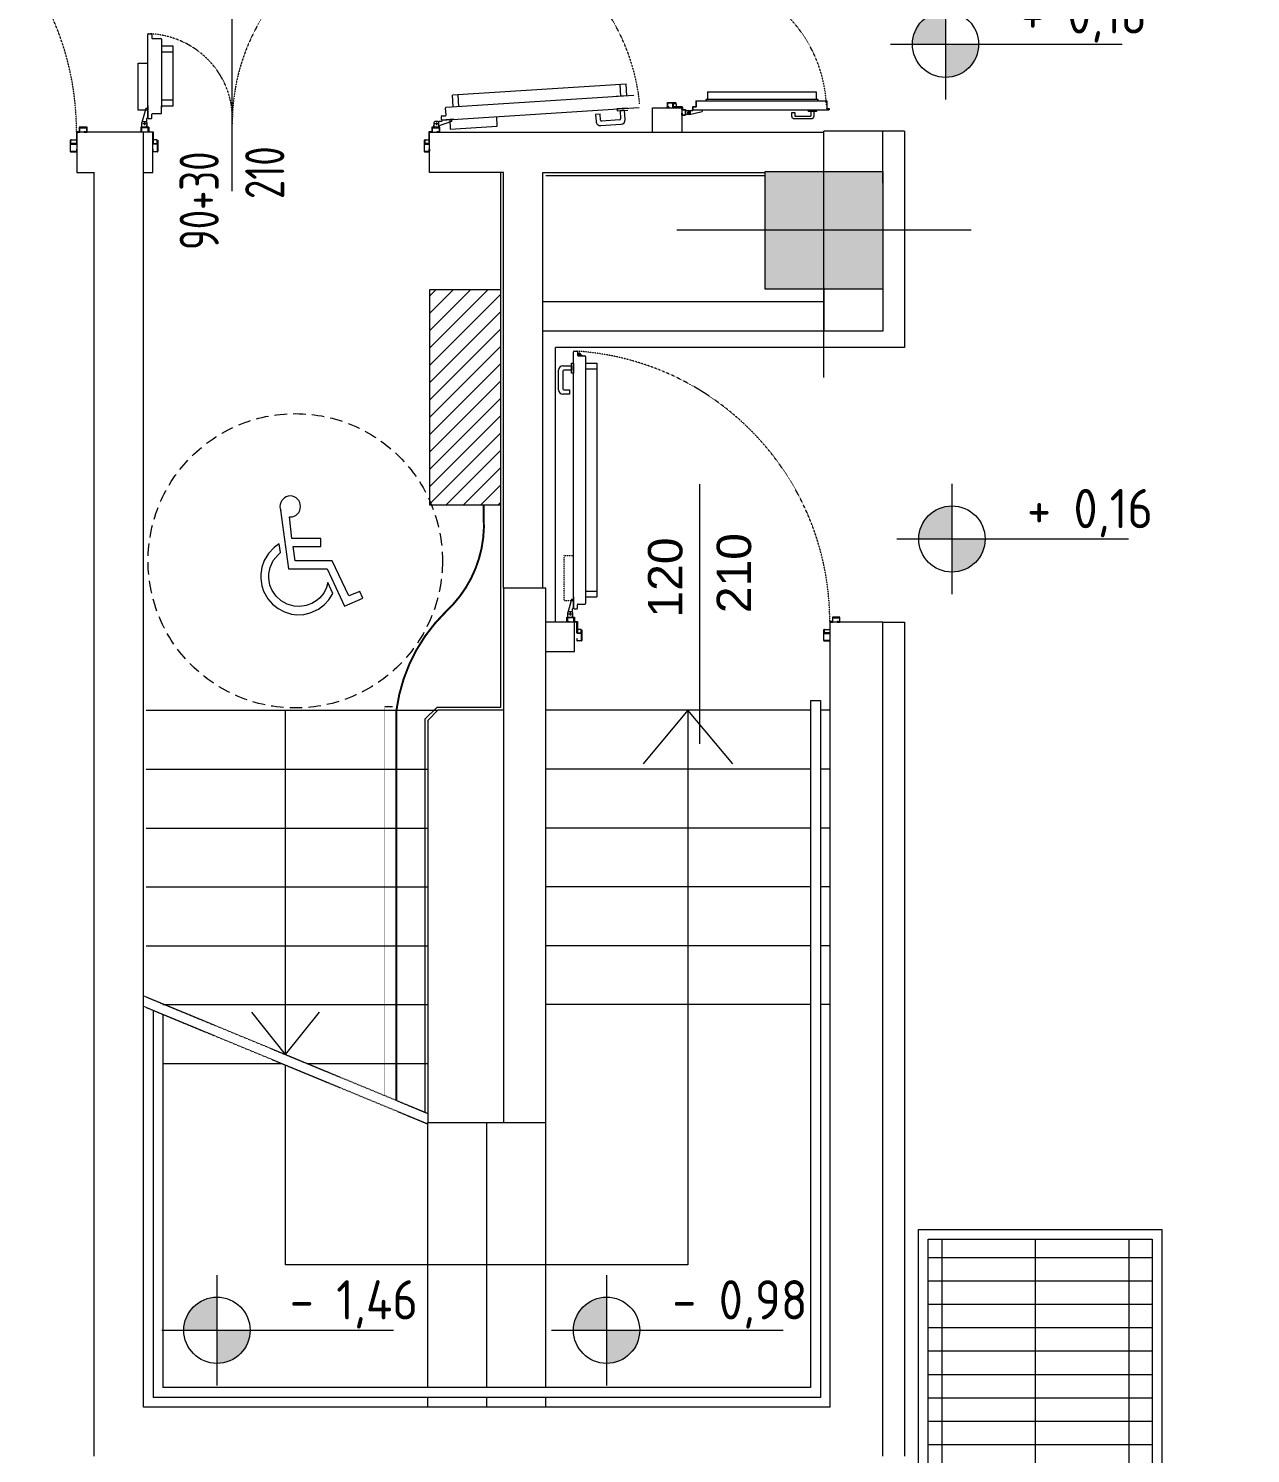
# Model space of a CAD drawing. Header units: millimetres. Extents: x 8265 to 78888, y 1905 to 34251.
# Drawn here: x 45649 to 46272, y 26679 to 27405 of the extents above; entities that cross this region are included whole.
import ezdxf
from ezdxf.enums import TextEntityAlignment as Align

# ---------------------------------------------------------------- set-up
doc = ezdxf.new("R2010")
doc.units = ezdxf.units.MM
for name, pattern in [('DASHDOT', [2.35, 1.25, -0.5, 0.1, -0.5]), ('HIDDEN', [9.525, 6.35, -3.175]), ('HIDDEN4', [0.125, 0.025, -0.1])]:
    doc.linetypes.add(name, pattern=pattern)
doc.layers.get('Defpoints').update_dxf_attribs({"lineweight": 0})
for name, color, linetype, lineweight in [('410_STRUTTURE_001-AM_0', 7, 'Continuous', 0), ('420_MURATURE_001-AM_0', 4, 'Continuous', 0), ('430_TAVOLATI_001-AM_0', 3, 'Continuous', 0), ('437_RIVESTIMENTI_001-AM_0', 13, 'Continuous', 0), ('439_TESTI_SERRAMENTI_001-AM_0', 11, 'Continuous', 0), ('440_SIMBOLI_001-AM_0', 31, 'Continuous', 0), ('441_SERRAMENTI_001-AM_0', 1, 'Continuous', 0), ('442_SANITARI_001-AM_0', 6, 'Continuous', 0), ('443_GRIGLIE_AERAZIONE_001-AM_0', 6, 'Continuous', 0), ('445_QUOTE_ALTIMETRICHE_001-AM_0', 2, 'Continuous', 0), ('448_RAMPE_SCALE_ASCENS_001-AM_0', 216, 'Continuous', 0), ('464_LAY_OUT_TQ_001-AM_0', 2, 'Continuous', 0), ('AM_0', 7, 'Continuous', 50)]:
    doc.layers.add(name, color=color, linetype=linetype, lineweight=lineweight)
doc.layers.add('A-sanitari', color=8, linetype='Continuous')
doc.styles.add('GENERATED_STYLE_2', font='arial.ttf')
doc.styles.get("Standard").update_dxf_attribs({"font": 'isocp.shx'})
doc.dimstyles.new('quote al 100', dxfattribs={"dimscale": 100, "dimtxt": 0.2, "dimasz": 0.1, "dimexe": 0.1, "dimexo": 0.5, "dimgap": 0.1, "dimtad": 0, "dimdec": 0, "dimrnd": 0.5, "dimdsep": 46, "dimtxsty": 'Standard', "dimblk": 'ARCHTICK', "dimcen": 0.1, "dimse1": 1, "dimse2": 1, "dimclrd": 256, "dimclre": 256, "dimclrt": 256, "dimadec": 0, "dimazin": 2, "dimtp": 0.1, "dimtm": 0.1, "dimtfac": 0.71, "dimtdec": 0, "dimtmove": 1, "dimatfit": 1, "dimldrblk": 'DOT', "dimfxl": 1, "dimtzin": 0, "dimlwd": -1, "dimlwe": -1, "dimarcsym": 0})

# ---------------------------------------------------------------- blocks, each defined once
blk = doc.blocks.new('PORTA-[REI-US]-SISTI-120')
for p, q in [((-1.8, 12.56), (-1.8, 143)), ((-1.5, 143.3), (0, 143.3)), ((0.3, 143), (0.3, 141.15)), ((0.6, 141.05), (3.1, 141.05)), ((0.6, 140.85), (0.6, 141.05)), ((0.6, 140.85), (4.2, 140.85)), ((1.1, 142.35), (1.4, 142.35)), ((1.1, 141.05), (1.1, 142.35)), ((2.6, 141.05), (1.4, 142.35)), ((1.4, 142.35), (1.4, 141.05)), ((3.1, 141.05), (3.1, 140.85)), ((4.5, 140.55), (4.5, 9.75)), ((-9.8, 122.85), (-9.8, 133.15)), ((-7.5, 135.45), (-2.9, 135.45)), ((-7.5, 132.65), (-7.5, 123.35)), ((-2.9, 133.15), (-7, 133.15)), ((-2.9, 131.6), (-2.9, 137)), ((-2.9, 137), (-1.8, 137)), ((-2.9, 135.45), (-2.9, 134.3)), ((-2.9, 134.3), (-2.9, 133.15)), ((-1.8, 131.6), (-2.9, 131.6)), ((-1.8, 137), (-1.8, 134.3)), ((-1.8, 134.3), (-1.8, 131.6)), ((4.5, 137), (4.5, 134.3)), ((4.5, 137), (10.5, 137)), ((4.5, 134.3), (4.5, 131.6)), ((4.5, 134), (10.5, 134)), ((10.5, 137), (10.5, 13.3)), ((-4, 120.55), (-7.5, 120.55)), ((-7, 122.85), (-4, 122.85)), ((-4, 122.85), (-4, 120.55)), ((4.5, 16.3), (10.5, 16.3)), ((-2.8, 12), (-4.8, 5)), ((-1.8, 12), (-2.8, 12)), ((-1.8, 13.34), (-1.8, 7.3)), ((-1.8, 7.5), (-1.8, 12)), ((0.3, 7.3), (0.3, 9.15)), ((0.6, 9.45), (4.2, 9.45)), ((4.5, 13.3), (10.5, 13.3)), ((-5.3, 0), (-5.3, 2.5)), ((-5.3, 2.5), (-1.3, 2.5)), ((-3.85, 0), (-5.3, 0)), ((-5.05, 2.25), (-5.05, 0.25)), ((-1.55, 2.25), (-5.05, 2.25)), ((-5.05, 0.25), (-3.85, 0.25)), ((-4.8, 5), (-4.3, 5.5)), ((-4.8, 3.5), (-4.8, 5)), ((-4.8, 2.5), (-4.8, 5)), ((-4.39, 4.25), (-2.77, 4.25)), ((-4.3, 5.5), (-2.8, 5.5)), ((-3.85, 0), (-3.85, 0.25)), ((-3.55, 5), (-3.55, 3.5)), ((-3.55, 4), (-3.55, 4.5)), ((-2.8, 5.5), (-2.3, 5)), ((-2.3, 5.5), (-2.3, 7)), ((-2.3, 5), (-2.3, 2.5)), ((-2.3, 2.5), (-2.3, 3.64)), ((-1.55, 0), (-1.55, 2.25)), ((0, 0), (-1.55, 0)), ((-1.5, 7), (0, 7)), ((-1.3, 2.5), (-1.3, 0.25)), ((-1.3, 0.25), (0.25, 0.25)), ((0, -5.8), (0, 0)), ((0.25, 0.25), (0.25, -5.7)), ((2.25, -6.05), (0.25, -6.05)), ((0.35, -5.8), (2.15, -5.8)), ((1.99, -3.9), (0.51, -3.9)), ((2.5, -9.7), (2.5, -5.8)), ((2.65, -4.35), (2.65, -9.7)), ((0, -8.65), (0.15, -8.65)), ((0, -8.65), (0, -9.7)), ((0.15, -9.7), (0.15, -8.65)), ((0.3, -9.85), (2.35, -9.85)), ((2.35, -10), (0.3, -10))]:
    blk.add_line(p, q)
at = {"ltscale": 20}
for p, q in [((65.1, -64.4), (65.1, 72.9)), ((137.7, 0), (138.9, 0)), ((131.16, -3.9), (133.49, -3.9)), ((133.75, -0.79), (133.75, -3.79)), ((133.75, -5.55), (133.75, -5.55))]:
    blk.add_line(p, q, dxfattribs=at)
at = {"linetype": 'ByBlock', "ltscale": 20}
blk.add_line((130.5, -4.35), (130.5, -9.7), dxfattribs=at)
at = {"linetype": 'HIDDEN4', "ltscale": 0.2}
blk.add_lwpolyline([(-1.8, 11.15), (-6.8, 11.15), (-6.8, 35.15), (-1.8, 35.15)], dxfattribs=at)
at = {"ltscale": 20}
blk.add_lwpolyline([(134.5, 0), (135.4, 0), (135.4, 2.25), (138.9, 2.25), (138.9, 0.25), (137.7, 0.25), (137.7, 0), (139.15, 0), (139.15, 2.5), (135.15, 2.5), (135.15, 0.25), (133.75, 0.25), (133.75, -5.7, -0.414214), (133.65, -5.8), (131, -5.8, -0.414214), (130.9, -5.7), (130.9, -4.1), (130.65, -4.1), (130.5, -4.1), (130.5, -9.7, 0.414214), (130.8, -10), (133.7, -10, 0.414214), (134, -9.7), (134, -8.65), (133.85, -8.65), (133.85, -9.7, -0.414214), (133.7, -9.85), (130.8, -9.85, -0.414214), (130.65, -9.7), (130.65, -5.8, 0.414214), (130.9, -6.05), (133.75, -6.05, 0.414214), (134, -5.8), (134, 0), (135.15, 0)], format="xyb", dxfattribs=at)
blk.add_lwpolyline([(2.25, -5.7), (2.25, -4.1), (2.65, -4.1), (2.65, -8.35)])
at = {"linetype": 'ByBlock', "ltscale": 20}
blk.add_lwpolyline([(130.5, -4.35), (130.5, -8.35)], dxfattribs=at)
for centre, radius, start, end in [((-1.5, 143), 0.3, 90, 180), ((0, 143), 0.3, 0, 90), ((0.6, 141.15), 0.3, 180, 270), ((4.2, 140.55), 0.3, 0, 90), ((-7.5, 133.15), 2.3, 90, 180), ((-7, 132.65), 0.5, 90, 180), ((-7.5, 122.85), 2.3, 180, 270), ((-7, 123.35), 0.5, 180, 270), ((-1.8, 7), 0.5, 90, 180), ((-1.5, 7.3), 0.3, 180, 270), ((0, 7.3), 0.3, 270, 0), ((0.6, 9.15), 0.3, 90, 180), ((4.2, 9.75), 0.3, 270, 0), ((0.25, -5.8), 0.25, 180, 270), ((0.35, -5.7), 0.1, 180, 270), ((0.51, -4.15), 0.25, 90, 180), ((1.99, -4.15), 0.25, 0, 90), ((2.15, -5.7), 0.1, 270, 0), ((2.25, -5.8), 0.25, 270, 0), ((0.3, -9.7), 0.3, 180, 270), ((0.3, -9.7), 0.15, 180, 270), ((2.35, -9.7), 0.3, 270, 0), ((2.35, -9.7), 0.15, 270, 0)]:
    blk.add_arc(centre, radius, start, end)
at = {"linetype": 'HIDDEN4'}
blk.add_arc((-9.62, 0.25), 143.37, 0, 86.15171, dxfattribs=at)
at = {"ltscale": 20}
for centre, start, end in [((131.16, -4.15), 90, 180), ((133.49, -4.15), 0, 90)]:
    blk.add_arc(centre, 0.25, start, end, dxfattribs=at)
blk = doc.blocks.new('150 hand')
at = {"layer": '442_SANITARI_001-AM_0', "linetype": 'Continuous'}
for points in [[(-3.04, 22.39), (-2.57, 22.34), (-1.52, 22.45), (-0.52, 22.75), (0.37, 23.28), (1.13, 23.92), (1.78, 24.69), (2.25, 25.63), (2.54, 26.63), (2.66, 27.69), (2.54, 28.75), (2.25, 29.75), (1.78, 30.69), (1.13, 31.45), (0.37, 32.1), (-0.52, 32.63), (-1.52, 32.92), (-2.57, 33.04), (-3.63, 32.92), (-4.63, 32.63), (-5.51, 32.1), (-6.28, 31.45), (-6.93, 30.69), (-7.4, 29.75), (-7.69, 28.75), (-7.81, 27.69)], [(-7.81, 27.69), (-7.69, 26.63), (-7.4, 25.63)], [(-7.47, 25.87), (-3.41, -4.06), (16.17, -4.06), (24.99, -23.17), (34.34, -19.11), (32.93, -15.7), (27.22, -17.82), (18.76, 0), (0, 0), (-1.12, 7.29), (12.94, 7.29), (12.94, 11.35), (-1.76, 11.35), (-3.04, 22.39)], [(16.64, -11.11), (15.88, -13.58), (14.46, -16.41), (12.47, -18.82), (11.11, -20.05), (8.47, -21.7), (5.53, -22.81), (2.35, -23.28), (-0.59, -23.11), (-4.12, -22.17), (-7.23, -20.4), (-9.82, -18.05), (-11.82, -15.11), (-12.94, -12.41), (-13.58, -8.76), (-13.52, -6.7), (-12.88, -3.35), (-11.29, 0.12), (-8.82, 3.06), (-7.53, 4.17), (-8.23, 8.58), (-10.7, 6.82), (-13.64, 3.76), (-15.82, 0.18), (-17.05, -3.23), (-17.58, -6.82), (-17.64, -9), (-17.05, -12.76), (-16.23, -15.41), (-13.99, -19.35), (-11.64, -22.11), (-8.82, -24.34), (-5.59, -26.05), (-2, -27.11), (0.82, -27.46), (4.41, -27.28), (7.64, -26.58), (11.76, -24.7), (14.88, -22.34), (17.11, -19.93), (19.17, -16.58), (16.64, -11.11)]]:
    blk.add_lwpolyline(points, dxfattribs=at)
at = {"layer": '442_SANITARI_001-AM_0', "linetype": 'HIDDEN'}
blk.add_circle((0, 0), 75, dxfattribs=at)
blk = doc.blocks.new('_ArchTick')
at = {"layer": 'AM_0', "color": 0, "const_width": 0.15}
blk.add_lwpolyline([(-0.5, -0.5), (0.5, 0.5)], dxfattribs=at)
blk = doc.blocks.new('*D291')
at = {"layer": '464_LAY_OUT_TQ_001-AM_0', "transparency": 16777216}
for p, q in [((46325.26, 27352.77), (46325.26, 23131.79)), ((46325.26, 19367.42), (46325.26, 22984.14))]:
    blk.add_line(p, q, dxfattribs=at)
at = {"layer": 'Defpoints', "color": 0, "transparency": 16777216}
for p in [(46098.32, 27352.77, -17.89), (46325.26, 27352.77), (46095.58, 19367.42, -17.87)]:
    blk.add_point(p, dxfattribs=at)
at = {"layer": '464_LAY_OUT_TQ_001-AM_0', "transparency": 16777216, "xscale": 30, "yscale": 30, "zscale": 30}
for p, rotation in [((46325.26, 27352.77), 90), ((46325.26, 19367.42), 270)]:
    blk.add_blockref('_ArchTick', p, dxfattribs=dict(at, rotation=rotation))
at = {"layer": '464_LAY_OUT_TQ_001-AM_0', "transparency": 16777216, "insert": (46325.26, 23057.97), "char_height": 50, "attachment_point": 5, "rotation": 90}
blk.add_mtext('7986', dxfattribs=at)
blk = doc.blocks.new('_Dot')
at = {"color": 0, "linetype": 'ByBlock', "lineweight": -2}
blk.add_line((-0.5, 0), (-1, 0), dxfattribs=at)
at = {"color": 0, "linetype": 'ByBlock', "const_width": 0.5}
blk.add_lwpolyline([(-0.25, 0, 1), (0.25, 0, 1)], format="xyb", close=True, dxfattribs=at)
blk = doc.blocks.new('QUOTA_ALT')
for points in [[(0, 0), (0, 22.5, 0.414214), (-22.5, 0)], [(22.5, 0), (0, 0), (0, -22.5, 0.414214)]]:
    blk.add_hatch(color=256).paths.add_polyline_path(points)
for p, q in [((0, 37.5), (0, -37.5)), ((-37.5, 0), (120, 0))]:
    blk.add_line(p, q)
blk.add_circle((0, 0), 22.5)
blk.add_attdef('QUOTA', text='', height=22.5).set_placement((120, 7.5), align=Align.RIGHT)

msp = doc.modelspace()

# ---------------------------------------------------------------- hatches: boundary and pattern name
at = {"layer": '410_STRUTTURE_001-AM_0'}
msp.add_hatch(color=256, dxfattribs=at).paths.add_polyline_path([(46024.56, 27272.17), (46024.56, 27332.18), (46084.56, 27332.18), (46084.55, 27272.17)])
at = {"layer": '440_SIMBOLI_001-AM_0'}
h = msp.add_hatch(dxfattribs=at)
h.set_pattern_fill('ANSI31', color=256, scale=50, style=0)
h.set_pattern_definition([(45, (-19456.063, 38176.253), (-4.4194174, 4.4194174), [])])
h.paths.add_polyline_path([(45853.74, 27272.01), (45889.8, 27272.01), (45889.8, 27162.01), (45853.74, 27162.01)])
at = {"layer": '443_GRIGLIE_AERAZIONE_001-AM_0'}
h = msp.add_hatch(dxfattribs=at)
h.set_pattern_fill('GRATE', color=253, scale=15, style=0)
h.set_pattern_definition([(0, (34637.194, 18313.302), (0, 11.90625), []), (90, (34637.194, 18313.3), (-47.625, 3e-15), [])])
h.paths.add_polyline_path([(46221.8, 26787.99), (46107.76, 26787.99), (46107.76, 25727.97), (46221.8, 25727.97)])

# ---------------------------------------------------------------- linework, layer by layer
at = {"layer": '410_STRUTTURE_001-AM_0'}
for p, q in [((46054.55, 27227.17), (46054.56, 27346.38)), ((46129.55, 27302.17), (45979.56, 27302.17))]:
    msp.add_line(p, q, dxfattribs=at)
msp.add_lwpolyline([(46024.56, 27272.17), (46024.56, 27332.18), (46084.56, 27332.18), (46084.55, 27272.17)], close=True, dxfattribs=at)
at = {"layer": '420_MURATURE_001-AM_0'}
for p, q in [((45673.98, 27352.18), (45673.98, 27331.64)), ((45707.8, 26702.38), (45707.8, 27352.18)), ((46054.56, 27332.18), (46054.56, 27352.77)), ((46084.56, 27352.77), (46054.56, 27352.77)), ((46084.56, 27326.23), (46084.56, 27352.77)), ((45682.8, 26677.38), (45682.81, 27331.56)), ((46054.56, 27272.83), (46054.56, 27250.83)), ((46084.56, 27272.83), (46084.56, 27250.83)), ((46084.55, 27250.83), (46054.56, 27250.83)), ((46084.56, 27102.54), (46057.8, 27102.54)), ((46057.8, 26702.38), (46057.8, 27102.54)), ((46084.56, 26677.38), (46084.56, 27102.54)), ((45891.3, 27057.55), (45891.3, 26847.55)), ((46057.8, 26702.38), (45707.8, 26702.38))]:
    msp.add_line(p, q, dxfattribs=at)
for points in [[(45707.8, 27352.18), (45673.98, 27352.18)], [(45673.98, 27331.64), (45682.82, 27331.64)], [(45852.8, 26852.55), (45852.8, 26847.55), (45912.8, 26847.55), (45912.8, 26852.55), (45912.8, 27119.72), (45891.3, 27119.72), (45891.3, 27057.55), (45857.92, 27057.55), (45852.8, 27052.43), (45852.8, 26852.55)]]:
    msp.add_lwpolyline(points, dxfattribs=at)
at = {"layer": '430_TAVOLATI_001-AM_0', "linetype": 'Continuous'}
for p, q in [((45967.23, 27352.18), (45967.23, 27364.52)), ((45967.23, 27364.52), (45982.23, 27364.52)), ((45982.23, 27364.52), (45982.23, 27352.18)), ((45853.56, 27331.65), (45853.56, 27352.18)), ((45853.56, 27352.18), (46054.56, 27352.18)), ((45891.3, 27331.65), (45853.56, 27331.65)), ((45911.3, 27119.72), (45911.3, 27331.65)), ((45911.3, 27331.65), (46024.56, 27331.65)), ((45911.3, 27265.83), (46054.56, 27265.83)), ((46054.56, 27250.83), (45911.3, 27250.83)), ((46095.56, 27242.39), (45917.72, 27242.39)), ((45917.74, 27102.54), (45917.72, 27242.39)), ((45927.42, 27102.54), (45912.8, 27102.54)), ((45927.42, 27087.54), (45927.42, 27102.54)), ((46084.56, 27102.54), (46095.56, 27102.54)), ((46095.56, 27102.54), (46095.58, 26677.38)), ((45912.8, 27087.54), (45927.42, 27087.54))]:
    msp.add_line(p, q, dxfattribs=at)
at = {"layer": '430_TAVOLATI_001-AM_0', "linetype": 'ByBlock'}
for q in [(46084.56, 27352.77), (46095.56, 27242.39)]:
    msp.add_line((46095.56, 27352.77), q, dxfattribs=at)
at = {"layer": '430_TAVOLATI_001-AM_0', "linetype": 'Continuous'}
for points in [[(45707.8, 27331.56), (45712.56, 27331.56), (45712.56, 27352.18), (45707.8, 27352.18)], [(45891.3, 27119.72), (45891.3, 27331.65)]]:
    msp.add_lwpolyline(points, dxfattribs=at)
at = {"layer": '437_RIVESTIMENTI_001-AM_0'}
msp.add_line((46024.65, 27329.88), (45912.8, 27329.88), dxfattribs=at)
msp.add_lwpolyline([(45889.8, 27331.65), (45889.8, 27059.05), (45857.3, 27059.05), (45851.3, 27053.06), (45851.3, 26852.6)], dxfattribs=at)
at = {"layer": '440_SIMBOLI_001-AM_0'}
msp.add_line((45830.8, 27059.55), (45834.8, 27059.55), dxfattribs=at)
msp.add_lwpolyline([(45853.74, 27272.01), (45889.8, 27272.01), (45889.8, 27162.01), (45853.74, 27162.01)], close=True, dxfattribs=at)
for points, const_width in [([(45881.24, 27162.01), (45881.22, 27156.01, -0.225806), (45861.96, 27107.83, 0.168589), (45836.74, 27057.55), (45836.74, 26858.73)], 1), ([(45830.8, 26861.19), (45830.8, 27057.55, -0.000022), (45830.8, 27059.55)], 0.1), ([(45834.8, 26859.54), (45834.8, 27057.55, -0.000023), (45834.8, 27059.55)], 0.1)]:
    msp.add_lwpolyline(points, format="xyb", dxfattribs=dict(at, const_width=const_width))
at = {"layer": '441_SERRAMENTI_001-AM_0'}
for p, q in [((45753.06, 27322.09), (45753.06, 27428.55)), ((45710.07, 27364.73), (45710.07, 27402.03)), ((45710.37, 27402.33), (45711.87, 27402.33)), ((45712.17, 27402.03), (45712.17, 27400.18)), ((45712.47, 27399.88), (45716.76, 27399.88)), ((45717.06, 27399.58), (45717.06, 27364.73)), ((45723.06, 27396.03), (45717.06, 27396.03)), ((45723.06, 27393.03), (45717.06, 27393.03)), ((45723.06, 27365.48), (45723.06, 27396.03)), ((45705.07, 27387.33), (45710.07, 27387.33)), ((45705.07, 27363.33), (45705.07, 27387.33)), ((45953.73, 27376.7), (45865.25, 27371.03)), ((45865.63, 27365.04), (45865.25, 27371.03)), ((45868.62, 27365.23), (45868.24, 27371.22)), ((45951.12, 27370.52), (45950.73, 27376.51)), ((45954.11, 27370.71), (45953.73, 27376.7)), ((45709.07, 27364.18), (45707.07, 27357.18)), ((45710.07, 27364.18), (45709.07, 27364.18)), ((45710.07, 27365.52), (45710.07, 27359.48)), ((45710.07, 27359.68), (45710.07, 27364.18)), ((45723.06, 27368.48), (45717.06, 27368.48)), ((45717.06, 27361.93), (45717.06, 27365.52)), ((45723.06, 27365.48), (45717.06, 27365.48)), ((45862.04, 27360.9), (45861.81, 27364.49)), ((45957.65, 27370.94), (45862.09, 27364.81)), ((45865.29, 27358.7), (45960.5, 27364.81)), ((45951.42, 27370.54), (45948.72, 27370.37)), ((45951.82, 27364.25), (45949.12, 27364.08)), ((45949.12, 27364.08), (45949.19, 27362.98)), ((45954.11, 27370.71), (45951.42, 27370.54)), ((45954.51, 27364.43), (45951.82, 27364.25)), ((45710.07, 27363.33), (45705.07, 27363.33)), ((45707.06, 27357.18), (45707.56, 27357.68)), ((45707.06, 27355.68), (45707.06, 27357.18)), ((45707.06, 27354.68), (45707.06, 27357.18)), ((45707.56, 27357.68), (45709.06, 27357.68)), ((45708.31, 27357.18), (45708.31, 27355.68)), ((45708.31, 27356.18), (45708.31, 27356.68)), ((45709.06, 27357.68), (45709.56, 27357.18)), ((45709.56, 27357.18), (45709.56, 27354.68)), ((45709.57, 27357.68), (45709.57, 27359.18)), ((45710.37, 27359.18), (45711.87, 27359.18)), ((45712.17, 27359.48), (45712.17, 27361.33)), ((45712.47, 27361.63), (45716.76, 27361.63)), ((45856.36, 27357.68), (45855.86, 27357.18)), ((45855.86, 27357.18), (45855.86, 27354.68)), ((45857.86, 27357.68), (45856.36, 27357.68)), ((45857.11, 27357.18), (45857.11, 27355.68)), ((45857.11, 27356.18), (45857.11, 27356.68)), ((45858.36, 27357.18), (45857.86, 27357.68)), ((45864.8, 27357.67), (45857.94, 27355.23)), ((45858.28, 27357.75), (45859.78, 27357.85)), ((45858.36, 27355.68), (45858.36, 27357.18)), ((45858.36, 27354.68), (45858.36, 27357.18)), ((45859.73, 27358.65), (45859.63, 27360.15)), ((45859.91, 27360.46), (45861.76, 27360.58)), ((45866.08, 27358.76), (45860.05, 27358.37)), ((45860.25, 27358.38), (45864.74, 27358.67)), ((45863.89, 27358.61), (45864.21, 27353.63)), ((45864.74, 27358.67), (45864.8, 27357.67)), ((45888.16, 27355.16), (45887.84, 27360.15)), ((45940.53, 27361.33), (45938.24, 27361.18)), ((45938.24, 27361.18), (45938.46, 27357.69)), ((45940.73, 27358.33), (45940.53, 27361.33)), ((45950.54, 27358.46), (45941.26, 27357.86)), ((45949.19, 27362.98), (45954.58, 27363.33)), ((45951.89, 27363.16), (45950.74, 27363.08)), ((45950.74, 27363.08), (45951, 27358.99)), ((45953.04, 27363.23), (45951.89, 27363.16)), ((45953.33, 27358.64), (45953.04, 27363.23)), ((45706.56, 27354.68), (45706.56, 27352.18)), ((45710.56, 27354.68), (45706.56, 27354.68)), ((45708.01, 27352.18), (45706.56, 27352.18)), ((45706.81, 27354.43), (45706.81, 27352.43)), ((45710.31, 27354.43), (45706.81, 27354.43)), ((45706.81, 27352.43), (45708.01, 27352.43)), ((45709.16, 27356.43), (45707.53, 27356.43)), ((45708.01, 27352.18), (45708.01, 27352.43)), ((45709.56, 27354.68), (45709.56, 27355.82)), ((45710.31, 27352.18), (45710.31, 27354.43)), ((45712.06, 27352.18), (45710.31, 27352.18)), ((45710.56, 27354.68), (45710.56, 27352.43)), ((45710.56, 27352.43), (45712.81, 27352.43)), ((45712.56, 27352.18), (45710.56, 27352.18)), ((45712.56, 27346.38), (45712.56, 27352.18)), ((45712.81, 27352.43), (45712.81, 27346.48)), ((45854.86, 27352.43), (45853.31, 27352.43)), ((45853.31, 27352.43), (45853.31, 27346.48)), ((45853.56, 27352.18), (45855.11, 27352.18)), ((45853.56, 27346.38), (45853.56, 27352.18)), ((45858.86, 27354.68), (45854.86, 27354.68)), ((45854.86, 27354.68), (45854.86, 27352.43)), ((45855.11, 27354.43), (45858.61, 27354.43)), ((45855.11, 27352.18), (45855.11, 27354.43)), ((45855.86, 27354.68), (45855.86, 27355.82)), ((45857.96, 27356.43), (45856.33, 27356.43)), ((45858.61, 27352.43), (45857.41, 27352.43)), ((45857.41, 27352.18), (45857.41, 27352.43)), ((45857.41, 27352.18), (45858.86, 27352.18)), ((45858.61, 27354.43), (45858.61, 27352.43)), ((45858.86, 27352.18), (45858.86, 27354.68)), ((45864.21, 27353.63), (45888.16, 27355.16)), ((45940.9, 27355.54), (45951.18, 27356.2)), ((45712.56, 27343.53), (45712.71, 27343.53)), ((45712.56, 27343.53), (45712.56, 27342.48)), ((45712.71, 27342.48), (45712.71, 27343.53)), ((45714.81, 27346.13), (45712.81, 27346.13)), ((45712.86, 27342.33), (45714.91, 27342.33)), ((45714.91, 27342.18), (45712.86, 27342.18)), ((45712.91, 27346.38), (45714.71, 27346.38)), ((45714.55, 27348.28), (45713.07, 27348.28)), ((45714.81, 27346.48), (45714.81, 27348.08)), ((45714.81, 27348.08), (45715.21, 27348.08)), ((45715.06, 27342.48), (45715.06, 27346.38)), ((45715.21, 27348.08), (45715.21, 27343.82)), ((45715.21, 27347.83), (45715.21, 27342.48)), ((45850.91, 27348.08), (45850.91, 27343.82)), ((45851.31, 27348.08), (45850.91, 27348.08)), ((45850.91, 27347.83), (45850.91, 27342.48)), ((45851.06, 27342.48), (45851.06, 27346.38)), ((45853.26, 27342.33), (45851.21, 27342.33)), ((45851.21, 27342.18), (45853.26, 27342.18)), ((45851.31, 27346.48), (45851.31, 27348.08)), ((45851.31, 27346.13), (45853.31, 27346.13)), ((45853.21, 27346.38), (45851.41, 27346.38)), ((45851.57, 27348.28), (45853.05, 27348.28)), ((45853.56, 27343.53), (45853.41, 27343.53)), ((45853.41, 27342.48), (45853.41, 27343.53)), ((45853.56, 27343.53), (45853.56, 27342.48))]:
    msp.add_line(p, q, dxfattribs=at)
at = {"layer": '441_SERRAMENTI_001-AM_0', "extrusion": (0, 0, -1)}
for p, q in [((45995.33, 27372.58), (45995.33, 27368.98)), ((45995.48, 27372.73), (46050.51, 27372.73)), ((46050.66, 27372.58), (46050.66, 27368.98)), ((45974.73, 27366.99), (45974.73, 27365.04)), ((45979.09, 27367.14), (45974.88, 27367.14)), ((45975.53, 27364.89), (45974.88, 27364.89)), ((45974.95, 27366.84), (45974.95, 27365.19)), ((45979.09, 27366.92), (45975.03, 27366.92)), ((45975.53, 27365.12), (45975.03, 27365.12)), ((45975.53, 27365.12), (45975.53, 27364.89)), ((45977.5, 27366.77), (45977.5, 27365.04)), ((45982.15, 27364.89), (45977.65, 27364.89)), ((45977.73, 27366.62), (45977.73, 27365.19)), ((45979.09, 27366.69), (45977.8, 27366.69)), ((45982.3, 27365.12), (45977.8, 27365.12)), ((45979.09, 27367.14), (45979.09, 27366.69)), ((45979.15, 27366.69), (45979.09, 27366.69)), ((45979.38, 27365.34), (45979.38, 27366.47)), ((45982.23, 27364.82), (45982.23, 27363.69)), ((45982.45, 27364.97), (45982.45, 27363.84)), ((45982.53, 27363.77), (45983.95, 27363.77)), ((45987.59, 27364.89), (45987.59, 27363.66)), ((45987.7, 27364.89), (45987.7, 27363.66)), ((45989.16, 27365.04), (45987.74, 27365.04)), ((45989.16, 27364.93), (45987.74, 27364.93)), ((45989.31, 27368.08), (45989.31, 27365.19)), ((45989.43, 27368.08), (45989.43, 27365.19)), ((45989.46, 27368.23), (46055.99, 27368.23)), ((45989.46, 27368.12), (46055.99, 27368.12)), ((45994.58, 27368.83), (45994.58, 27368.23)), ((45994.73, 27368.98), (46051.26, 27368.98)), ((46051.41, 27368.83), (46051.41, 27368.23)), ((46056.03, 27368.08), (46056.03, 27364.25)), ((46056.14, 27368.08), (46056.14, 27364.25)), ((46056.18, 27364.21), (46057.16, 27364.21)), ((46056.18, 27364.1), (46057.16, 27364.1)), ((46057.2, 27364.06), (46057.2, 27363.66)), ((46057.31, 27364.06), (46057.31, 27363.66)), ((45982.45, 27361.89), (45982.23, 27361.89)), ((45982.23, 27360.92), (45982.23, 27361.89)), ((45982.38, 27363.54), (45983.8, 27363.54)), ((45982.38, 27360.77), (45983.95, 27360.77)), ((45982.45, 27361.07), (45982.45, 27361.89)), ((45982.53, 27360.99), (45983.8, 27360.99)), ((45983.88, 27363.47), (45983.88, 27361.07)), ((45984.1, 27363.62), (45984.1, 27360.92)), ((45985.98, 27363.02), (45984.1, 27363.02)), ((45985.98, 27361.14), (45984.1, 27361.14)), ((45986.13, 27362.08), (45984.93, 27362.08)), ((45985.53, 27361.48), (45985.53, 27362.68)), ((45986.46, 27363.13), (45985.98, 27363.02)), ((45985.98, 27363.02), (45986.35, 27362.64)), ((45986.35, 27361.52), (45985.98, 27361.14)), ((45986.09, 27361.26), (45992.46, 27362.76)), ((45986.35, 27362.64), (45986.35, 27361.52)), ((45987.59, 27363.13), (45986.46, 27363.13)), ((45987.74, 27363.62), (46057.16, 27363.62)), ((45987.74, 27363.51), (46057.16, 27363.51)), ((45992.46, 27363.51), (45992.46, 27362.76)), ((46038.2, 27360.4), (46038.2, 27362.17)), ((46038.2, 27362.17), (46039.7, 27362.17)), ((46039.7, 27362.17), (46039.7, 27360.4)), ((46039.7, 27360.4), (46047.95, 27360.4)), ((46047.95, 27358.9), (46039.7, 27358.9)), ((46046.68, 27362.78), (46046.68, 27363.51)), ((46050.82, 27362.78), (46046.68, 27362.78)), ((46047.95, 27362.78), (46047.95, 27360.4)), ((46049.45, 27362.78), (46049.45, 27360.4)), ((46050.82, 27363.51), (46050.82, 27362.78))]:
    msp.add_line(p, q, dxfattribs=at)
at = {"layer": '441_SERRAMENTI_001-AM_0', "linetype": 'HIDDEN4'}
for centre, major_axis, ratio, start_param, end_param in [((45857.13, 27356.42), (-73.58, 73.58), 1, 4.025266, 7.06847), ((45985.67, 27362.43, 0.01), (-49.71, 49.71), 1, 3.979913, 5.499773), ((45707.75, 27358.1), (42.85, 15.47), 0.968556, -0.394555, 1.160189)]:
    msp.add_ellipse(centre, major_axis=major_axis, ratio=ratio, start_param=start_param, end_param=end_param, dxfattribs=at)
at = {"layer": '441_SERRAMENTI_001-AM_0'}
for centre, major_axis, start_param, end_param in [((45710.37, 27402.03), (-0.212, 0.212), -0.785398, 0.785398), ((45711.87, 27402.03), (0.212, 0.212), 5.497787, 7.068583), ((45712.47, 27400.18), (0.212, 0.212), 2.356194, 3.926991), ((45716.76, 27399.58), (0.212, 0.212), 5.497787, 7.068583), ((45862.11, 27364.51), (0.212, 0.212), 0.849439, 2.420236), ((45710.07, 27359.18), (0.354, 0.354), 0.785398, 2.356194), ((45710.37, 27359.48), (0.212, 0.212), 2.356194, 3.926991), ((45711.87, 27359.48), (-0.212, 0.212), 2.356194, 3.926991), ((45712.47, 27361.33), (-0.212, 0.212), -0.785398, 0.785398), ((45716.76, 27361.93), (-0.212, 0.212), 2.356194, 3.926991), ((45859.93, 27360.16), (0.212, 0.212), 0.849439, 2.420236), ((45860.03, 27358.67), (-0.212, 0.212), 0.849439, 2.420236), ((45859.75, 27358.35), (-0.354, 0.354), 2.420236, 3.991032), ((45861.74, 27360.88), (0.212, 0.212), 3.991032, 5.561828), ((45940.76, 27357.83), (-1.63, 1.63), 0.849439, 2.420236), ((45941.22, 27358.36), (0.354, 0.354), 2.420236, 3.991032), ((45950.51, 27358.96), (-0.354, 0.354), 2.420236, 3.991032), ((45951.04, 27358.49), (1.63, 1.63), 3.991032, 5.561828), ((45712.81, 27346.38), (-0.177, 0.177), 0.785398, 2.356194), ((45712.86, 27342.48), (0.212, 0.212), 2.356194, 3.926991), ((45712.86, 27342.48), (0.106, 0.106), 2.356194, 3.926991), ((45712.91, 27346.48), (0.0707, 0.0707), 2.356194, 3.926991), ((45713.07, 27348.03), (0.177, 0.177), 0.785398, 2.356194), ((45714.55, 27348.03), (-0.177, 0.177), 3.926991, 5.497787), ((45714.71, 27346.48), (-0.0707, 0.0707), 2.356194, 3.926991), ((45714.81, 27346.38), (0.177, 0.177), 3.926991, 5.497787), ((45714.91, 27342.48), (-0.212, 0.212), 2.356194, 3.926991), ((45714.91, 27342.48), (-0.106, 0.106), 2.356194, 3.926991), ((45851.21, 27342.48), (0.212, 0.212), 2.356194, 3.926991), ((45851.31, 27346.38), (-0.177, 0.177), 0.785398, 2.356194), ((45851.21, 27342.48), (0.106, 0.106), 2.356194, 3.926991), ((45851.41, 27346.48), (0.0707, 0.0707), 2.356194, 3.926991), ((45851.57, 27348.03), (0.177, 0.177), 0.785398, 2.356194), ((45853.05, 27348.03), (-0.177, 0.177), 3.926991, 5.497787), ((45853.21, 27346.48), (-0.0707, 0.0707), 2.356194, 3.926991), ((45853.26, 27342.48), (-0.212, 0.212), 2.356194, 3.926991), ((45853.26, 27342.48), (-0.106, 0.106), 2.356194, 3.926991), ((45853.31, 27346.38), (0.177, 0.177), 3.926991, 5.497787)]:
    msp.add_ellipse(centre, major_axis=major_axis, ratio=1, start_param=start_param, end_param=end_param, dxfattribs=at)
at = {"layer": '441_SERRAMENTI_001-AM_0', "extrusion": (0, 0, -1)}
for centre, major_axis, start_param, end_param in [((45995.48, 27372.58, 0.01), (-0.106, 0.106), 5.497787, 7.068583), ((46050.51, 27372.58, 0.01), (0.106, 0.106), -0.785398, 0.785398), ((45974.88, 27366.99, 0.01), (-0.106, 0.106), 5.497787, 7.068583), ((45974.88, 27365.04, 0.01), (-0.106, 0.106), 3.926991, 5.497787), ((45974.7, 27364.71, 0.01), (0.196, 0.196), 0.043108, 1.527688), ((45975.03, 27366.84, 0.01), (0.053, 0.053), 3.926991, 5.497787), ((45975.03, 27365.19, 0.01), (-0.053, 0.053), 3.926991, 5.497787), ((45975.7, 27364.71, 0.01), (-0.196, 0.196), 4.755497, 6.240077), ((45977.65, 27366.77, 0.01), (-0.106, 0.106), 5.497787, 7.068583), ((45977.65, 27365.04, 0.01), (-0.106, 0.106), 3.926991, 5.497787), ((45977.8, 27366.62, 0.01), (0.053, 0.053), 3.926991, 5.497787), ((45977.8, 27365.19, 0.01), (-0.053, 0.053), 3.926991, 5.497787), ((45979.15, 27366.47, 0.01), (-0.159, 0.159), 0.785398, 2.356194), ((45979.15, 27365.34, 0.01), (0.159, 0.159), 0.785398, 2.356194), ((45982.15, 27364.82, 0.01), (0.053, 0.053), -0.785398, 0.785398), ((45982.3, 27364.97, 0.01), (0.106, 0.106), -0.785398, 0.785398), ((45982.53, 27363.84, 0.01), (0.053, 0.053), 2.356194, 3.926991), ((45983.95, 27363.62, 0.01), (-0.106, 0.106), 0.785398, 2.356194), ((45987.74, 27364.89, 0.01), (0.106, 0.106), 3.926991, 5.497787), ((45987.74, 27364.89, 0.01), (-0.0265, 0.0265), 5.497787, 7.068583), ((45989.16, 27365.19, 0.01), (0.106, 0.106), 0.785398, 2.356194), ((45989.16, 27365.19, 0.01), (-0.186, 0.186), 2.356194, 3.926991), ((45989.46, 27368.08, 0.01), (-0.106, 0.106), 5.497787, 7.068583), ((45989.46, 27368.08, 0.01), (-0.0265, 0.0265), 5.497787, 7.068583), ((45994.73, 27368.83, 0.01), (0.106, 0.106), 3.926991, 5.497787), ((46051.26, 27368.83, 0.01), (0.106, 0.106), -0.785398, 0.785398), ((46055.99, 27368.08, 0.01), (0.106, 0.106), -0.785398, 0.785398), ((46055.99, 27368.08, 0.01), (0.0265, 0.0265), -0.785398, 0.785398), ((46056.18, 27364.25, 0.01), (0.106, 0.106), 2.356194, 3.926991), ((46056.18, 27364.25, 0.01), (0.0265, 0.0265), 2.356194, 3.926991), ((46057.16, 27364.06, 0.01), (-0.106, 0.106), 0.785398, 2.356194), ((46057.16, 27364.06, 0.01), (0.0265, 0.0265), -0.785398, 0.785398), ((45982.38, 27363.69, 0.01), (0.106, 0.106), 2.356194, 3.926991), ((45982.38, 27360.92, 0.01), (0.106, 0.106), 2.356194, 3.926991), ((45982.53, 27361.07, 0.01), (-0.053, 0.053), 3.926991, 5.497787), ((45983.8, 27363.47, 0.01), (0.053, 0.053), -0.785398, 0.785398), ((45983.8, 27361.07, 0.01), (0.053, 0.053), 0.785398, 2.356194), ((45983.95, 27360.92, 0.01), (0.106, 0.106), 0.785398, 2.356194), ((45985.53, 27362.08, 0.01), (0.318, 0.318), 2.356194490192222, 8.63937979737181), ((45987.74, 27363.66, 0.01), (0.106, 0.106), 2.356194, 3.926991), ((45987.59, 27363.51, 0.01), (-0.265, 0.265), 2.356194, 3.926991), ((45987.74, 27363.66, 0.01), (0.0265, 0.0265), 2.356194, 3.926991), ((46039.7, 27360.4, 0.01), (-1.06, 1.06), 3.926991, 5.497787), ((46047.95, 27360.4, 0.01), (-1.06, 1.06), 2.356194, 3.926991), ((46057.16, 27363.66, 0.01), (0.106, 0.106), 0.785398, 2.356194), ((46057.16, 27363.66, 0.01), (0.0265, 0.0265), 0.785398, 2.356194)]:
    msp.add_ellipse(centre, major_axis=major_axis, ratio=1, start_param=start_param, end_param=end_param, dxfattribs=at)
at = {"layer": '443_GRIGLIE_AERAZIONE_001-AM_0', "ltscale": 0.01}
msp.add_lwpolyline([(46102.79, 25722.97), (46102.76, 26792.98), (46226.8, 26792.98), (46226.8, 25722.97)], close=True, dxfattribs=at)
at = {"layer": '443_GRIGLIE_AERAZIONE_001-AM_0'}
msp.add_lwpolyline([(46107.76, 25727.97), (46107.76, 26787.99), (46221.8, 26787.99), (46221.8, 25727.97)], close=True, dxfattribs=at)
at = {"layer": '448_RAMPE_SCALE_ASCENS_001-AM_0'}
for p, q in [((46047.8, 27062.52), (46052.8, 27062.52)), ((46047.8, 27062.52), (46052.8, 27062.52)), ((46047.8, 27062.52), (46047.8, 26712.38)), ((46047.8, 27062.52), (46052.8, 27062.52)), ((46052.8, 27062.52), (46052.8, 26707.38)), ((45709.3, 27057.55), (45857.92, 27057.55)), ((45780.3, 26882.09), (45780.3, 27057.55)), ((46047.8, 27057.55), (45912.8, 27057.55)), ((45985.3, 27057.55), (45962.4, 27030.34)), ((46008.2, 27030.34), (45985.3, 27057.55)), ((45985.3, 27057.55), (45985.3, 26774.97)), ((46057.8, 27057.55), (46052.8, 27057.55)), ((45709.3, 27027.55), (45852.8, 27027.55)), ((46047.8, 27027.55), (45912.8, 27027.55)), ((46057.8, 27027.55), (46052.8, 27027.55)), ((45709.3, 26997.55), (45852.8, 26997.55)), ((46047.8, 26997.55), (45912.8, 26997.55)), ((46057.8, 26997.55), (46052.8, 26997.55)), ((45709.3, 26967.55), (45852.8, 26967.55)), ((46047.8, 26967.55), (45912.8, 26967.55)), ((46057.8, 26967.55), (46052.8, 26967.55)), ((45709.3, 26937.55), (45852.8, 26937.55)), ((46047.8, 26937.55), (45912.8, 26937.55)), ((46057.8, 26937.55), (46052.8, 26937.55)), ((45717.8, 26907.55), (45852.8, 26907.55)), ((46047.8, 26907.55), (45912.8, 26907.55)), ((46057.8, 26907.55), (46052.8, 26907.55)), ((45712.8, 26904.66), (45712.8, 26707.38)), ((45717.8, 26902.59), (45717.8, 26712.38)), ((45780.3, 26882.09), (45763.03, 26903.74)), ((45780.3, 26882.09), (45797.58, 26903.74)), ((45717.8, 26877.55), (45778.3, 26877.55)), ((45791.26, 26877.55), (45852.8, 26877.55)), ((45780.3, 26774.97), (45780.3, 26876.73)), ((45852.8, 26712.38), (45852.8, 26847.55)), ((45882.8, 26712.38), (45882.8, 26847.55)), ((45912.8, 26712.38), (45912.8, 26847.55)), ((45985.3, 26774.97), (45780.3, 26774.97)), ((46047.8, 26712.38), (45717.8, 26712.38)), ((46052.8, 26707.38), (45712.8, 26707.38)), ((45852.8, 26702.55), (45852.8, 26707.38)), ((45882.8, 26702.55), (45882.8, 26707.38)), ((45912.8, 26702.55), (45912.8, 26707.38))]:
    msp.add_line(p, q, dxfattribs=at)
at = {"layer": '448_RAMPE_SCALE_ASCENS_001-AM_0', "linetype": 'DASHDOT', "ltscale": 0.2}
for p, q in [((45707.8, 26912.09), (45852.8, 26852.09)), ((45707.8, 26906.73), (45852.8, 26846.73))]:
    msp.add_line(p, q, dxfattribs=at)

# ---------------------------------------------------------------- block references
at = {"layer": '441_SERRAMENTI_001-AM_0', "linetype": 'Continuous'}
msp.add_blockref('PORTA-[REI-US]-SISTI-120', (45539.98, 27352.18), dxfattribs=at)
at = {"layer": '441_SERRAMENTI_001-AM_0', "xscale": 0.9633163277628839, "yscale": 0.9633163277628839, "zscale": 0.9633163277628839, "rotation": 359.9998953369094}
msp.add_blockref('PORTA-[REI-US]-SISTI-120', (45928.72, 27102.54), dxfattribs=at)
at = {"layer": '445_QUOTE_ALTIMETRICHE_001-AM_0'}
ref = msp.add_blockref('QUOTA_ALT', (46116.55, 27396.98), dxfattribs=dict(at, xscale=0.75, yscale=0.75, zscale=0.75))
ref.add_attrib('QUOTA', '+ 0,16', dxfattribs={"layer": '0', "height": 20}).set_placement((46218.95, 27402.47), align=Align.RIGHT)
ref = msp.add_blockref('QUOTA_ALT', (46119.81, 27144.85), dxfattribs=dict(at, xscale=0.75, yscale=0.75, zscale=0.75))
ref.add_attrib('QUOTA', '+ 0,16', dxfattribs={"layer": '0', "height": 20}).set_placement((46222.21, 27150.35), align=Align.RIGHT)
ref = msp.add_blockref('QUOTA_ALT', (45745.29, 26741.62), dxfattribs=dict(at, xscale=0.75, yscale=0.75, zscale=0.75))
ref.add_attrib('QUOTA', '- 1,46', dxfattribs={"layer": '0', "height": 20}).set_placement((45847.7, 26747.12), align=Align.RIGHT)
ref = msp.add_blockref('QUOTA_ALT', (45943.82, 26741.62), dxfattribs=dict(at, xscale=0.75, yscale=0.75, zscale=0.75))
ref.add_attrib('QUOTA', '- 0,98', dxfattribs={"layer": '0', "height": 20}).set_placement((46046.23, 26747.12), align=Align.RIGHT)
at = {"layer": 'A-sanitari'}
msp.add_blockref('150 hand', (45785.23, 27133.73), dxfattribs=at)

# ---------------------------------------------------------------- texts
at = {"layer": '439_TESTI_SERRAMENTI_001-AM_0', "linetype": 'Continuous', "width": 0.8}
for s, p in [('210', (45779.65, 27318.1, 2.99)), ('90+30', (45746.25, 27292.14, 2.99))]:
    msp.add_text(s, height=20, rotation=89.99974, dxfattribs=at).set_placement(p)
at = {"layer": '439_TESTI_SERRAMENTI_001-AM_0', "style": 'GENERATED_STYLE_2'}
for s, p in [('210', (46017.48, 27107.06, -38.86)), ('120', (45982.45, 27104.83, -38.86))]:
    msp.add_text(s, height=17.5, rotation=90, dxfattribs=at).set_placement(p)

# ---------------------------------------------------------------- dimensions: what is measured, and where the dimension line sits
at = {"layer": '464_LAY_OUT_TQ_001-AM_0'}
dim = msp.add_linear_dim(base=(46325.26, 27352.77), p1=(46095.58, 19367.42, -17.87), p2=(46098.32, 27352.77, -17.89), angle=90, dimstyle='quote al 100', override={"dimtxt": 0.5, "dimasz": 0.3}, dxfattribs=at)
dim.commit()
dim.dimension.update_dxf_attribs({"geometry": '*D291', "text_midpoint": (46325.26, 23057.97), "dimtype": 160})

doc.saveas('drawing.dxf')
